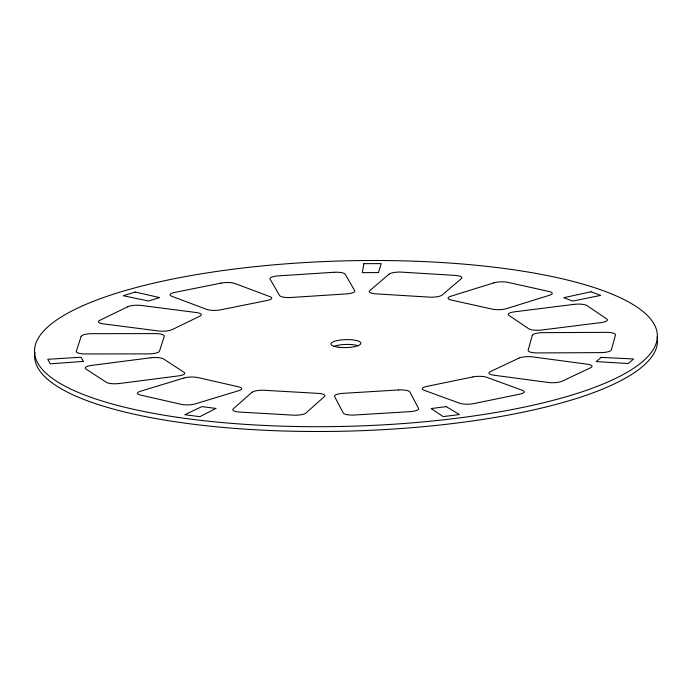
<?xml version="1.0" encoding="UTF-8"?>
<svg xmlns="http://www.w3.org/2000/svg" width="692" height="692" viewBox="0 0 692 692"><rect width="100%" height="100%" fill="white"/><g stroke="black" fill="none" stroke-linecap="round" stroke-linejoin="round"><path stroke-width="1.04" d="M333.925 346.381A14.956 3.97 -1.5 0 1 358.413 345.862M657.141 336.857A311.53 82.729 -1.5 0 1 346.528 431.142A311.53 82.729 -1.5 0 1 34.946 352.245M363.836 263.661L362.314 272.631L378.455 272.596L381.223 263.617L363.836 263.661M532.252 335.361L528.126 350.316A9.965 2.647 -1.5 0 0 537.329 352.929L600.691 352.626A9.965 2.647 -1.5 0 0 611.365 349.918L615.491 334.963A9.965 2.647 -1.5 0 0 606.287 332.35L542.926 332.653A9.965 2.647 -1.5 0 0 532.252 335.361M81.154 336.347L76.31 351.311A9.965 2.647 -1.5 0 0 85.376 353.958L148.668 353.872A9.965 2.647 -1.5 0 0 159.463 351.199L164.307 336.243A9.965 2.647 -1.5 0 0 155.242 333.596L91.95 333.682A9.965 2.647 -1.5 0 0 81.154 336.347M251.905 392.338L233.204 408.929A9.965 2.647 -1.5 0 0 239.795 412.077L293.365 415.157A9.965 2.647 -1.5 0 0 305.821 413.107L324.531 396.516A9.965 2.647 -1.5 0 0 317.939 393.367L264.361 390.288A9.965 2.647 -1.5 0 0 251.905 392.338M601.14 357.383L596.236 361.605L628.293 363.525L633.578 358.984L601.14 357.383M389.112 274.144L369.684 290.692A9.965 2.647 -1.5 0 0 376.128 293.866L429.498 297.127A9.965 2.647 -1.5 0 0 442.041 295.103L461.46 278.565A9.965 2.647 -1.5 0 0 455.016 275.39L401.645 272.129A9.965 2.647 -1.5 0 0 389.112 274.144M215.852 408.436L199.876 416.696L184.842 414.716L201.9 406.593L215.852 408.436M127.743 306.764L99.743 320.353A9.965 2.647 -1.5 0 0 103.402 323.882L158.442 330.966A9.965 2.647 -1.5 0 0 172.057 329.669L200.049 316.08A9.965 2.647 -1.5 0 0 196.39 312.55L141.35 305.457A9.965 2.647 -1.5 0 0 127.743 306.764M518.922 358.145L490.299 371.647A9.965 2.647 -1.5 0 0 493.785 375.194L548.41 382.486A9.965 2.647 -1.5 0 0 562.068 381.231L590.691 367.72A9.965 2.647 -1.5 0 0 587.205 364.182L532.581 356.89A9.965 2.647 -1.5 0 0 518.922 358.145M493.846 282.855L450.682 296.297A9.965 2.647 -1.5 0 0 451.219 300.025L492.349 309.142A9.965 2.647 -1.5 0 0 506.432 308.658L549.604 295.216A9.965 2.647 -1.5 0 0 549.059 291.488L507.928 282.371A9.965 2.647 -1.5 0 0 493.846 282.855M135.174 292.059L123.219 295.726L148.546 300.994L159.653 297.595L135.174 292.059M183.942 378.022L140.182 391.326A9.965 2.647 -1.5 0 0 140.537 395.063L181.174 404.336A9.965 2.647 -1.5 0 0 195.265 403.894L239.025 390.591A9.965 2.647 -1.5 0 0 238.671 386.854L198.033 377.581A9.965 2.647 -1.5 0 0 183.942 378.022M590.985 291.773L563.746 297.69L572.768 301.046L600.699 295.389L590.985 291.773M472.887 376.932L426.575 386.456A9.965 2.647 -1.5 0 0 423.954 390.202L459.756 403.272A9.965 2.647 -1.5 0 0 473.605 403.635L519.917 394.111A9.965 2.647 -1.5 0 0 522.529 390.366L486.736 377.296A9.965 2.647 -1.5 0 0 472.887 376.932M221.103 283.097L174.419 292.482A9.965 2.647 -1.5 0 0 171.633 296.219L206.813 309.419A9.965 2.647 -1.5 0 0 220.627 309.826L267.311 300.44A9.965 2.647 -1.5 0 0 270.088 296.704L234.917 283.495A9.965 2.647 -1.5 0 0 221.103 283.097M150.64 357.79L91.517 365.402A9.965 2.647 -1.5 0 0 85.886 368.974L106.395 382.339A9.965 2.647 -1.5 0 0 119.309 383.515L178.441 375.903A9.965 2.647 -1.5 0 0 184.072 372.331L163.563 358.966A9.965 2.647 -1.5 0 0 150.64 357.79M574.083 304.359L514.684 311.798A9.965 2.647 -1.5 0 0 508.897 315.353L528.783 328.795A9.965 2.647 -1.5 0 0 541.637 330.015L601.037 322.584A9.965 2.647 -1.5 0 0 606.823 319.029L586.937 305.579A9.965 2.647 -1.5 0 0 574.083 304.359M446.253 406.637L431.133 408.548L443.165 416.601L459.453 414.543L446.253 406.637M83.377 361.423L50.257 363.828L47.791 359.295L81.085 357.219L83.377 361.423M333.855 272.285L278.426 275.866A9.965 2.647 -1.5 0 0 270.07 279.084L279.585 295.545A9.965 2.647 -1.5 0 0 290.934 297.491L346.363 293.91A9.965 2.647 -1.5 0 0 354.719 290.692L345.196 274.231A9.965 2.647 -1.5 0 0 333.855 272.285M398.627 389.951L343.102 393.341A9.965 2.647 -1.5 0 0 334.591 396.533L343.301 413.046A9.965 2.647 -1.5 0 0 354.538 415.027L410.071 411.636A9.965 2.647 -1.5 0 0 418.573 408.444L409.863 391.932A9.965 2.647 -1.5 0 0 398.627 389.951M178.233 417.414A311.53 82.729 -1.5 0 0 657.054 339.755A311.53 82.729 -1.5 0 0 202.531 273.625A311.53 82.729 -1.5 0 0 178.233 417.414M338.302 347.202A14.956 3.97 -1.5 0 0 360.887 343.284A14.956 3.97 -1.5 0 0 338.622 340.308A14.956 3.97 -1.5 0 0 338.302 347.202"/></g></svg>
